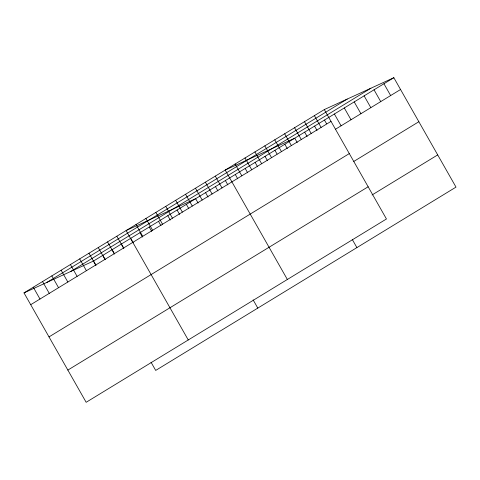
<?xml version="1.0" encoding="UTF-8"?>
<svg xmlns="http://www.w3.org/2000/svg" width="480" height="480" viewBox="0 0 480 480"><rect width="100%" height="100%" fill="white"/><g stroke="black" fill="none" stroke-linecap="round" stroke-linejoin="round"><path stroke-width="0.72" d="M324.306 109.578L386.454 218.982L86.154 402.294L24 292.89L324.306 109.578L393.846 77.706L456 187.11L155.694 370.422L151.032 362.214M46.95 282.372L347.256 99.06M70.596 271.536L370.902 88.224M24 292.89L93.546 261.018L393.846 77.706M30.708 304.698L331.014 121.38M335.52 129.21L400.554 89.508M49.002 336.906L349.308 153.588M353.82 161.418L418.854 121.716M67.854 370.086L368.16 186.774M372.048 194.976L437.706 154.902M383.94 83.754L390.648 95.556M374.028 89.802L380.736 101.61M364.116 95.85L370.824 107.658M354.21 101.904L360.918 113.706M344.298 107.952L351.006 119.754M334.386 114L341.094 125.808M324.48 120.048L326.598 123.78M314.394 115.626L321.102 127.428M314.568 126.096L317.04 130.446M304.488 121.674L311.19 133.482M304.656 132.15L307.128 136.5M294.576 127.722L301.284 139.53M297.216 142.548L294.75 138.198L225.204 170.07L287.358 279.474M352.236 239.394L356.898 247.602M284.664 133.77L291.372 145.578M284.838 144.246L287.31 148.596M274.758 139.824L281.46 151.626M274.926 150.294L277.044 154.026M264.846 145.872L271.554 157.68M265.02 156.348L267.486 160.698M254.934 151.92L261.642 163.728M255.108 162.396L257.58 166.746M245.022 157.968L251.73 169.776M245.196 168.444L247.668 172.794M235.116 164.022L241.824 175.824M235.29 174.492L237.756 178.842M225.378 180.546L227.85 184.896M215.292 176.118L222 187.926M215.466 186.594L217.938 190.944M205.386 182.166L212.094 193.974M205.56 192.642L208.026 196.992M195.474 188.22L202.182 200.022M198.12 203.04L195.648 198.69L126.102 230.562L188.256 339.972M253.134 299.886L257.796 308.1M185.562 194.268L192.27 206.07M186.366 204.36L188.838 208.71M175.656 200.316L182.358 212.124M177.084 210.024L179.556 214.374M165.744 206.364L172.452 218.172M167.802 215.688L170.274 220.038M155.832 212.418L162.54 224.22M158.52 221.358L160.992 225.708M145.926 218.466L152.628 230.268M149.238 227.022L151.71 231.372M136.014 224.514L142.722 236.322M139.956 232.686L142.422 237.036M130.674 238.356L133.14 242.706M121.392 244.02L123.858 248.37M116.82 236.232L123.528 248.034M112.11 249.684L114.576 254.034M107.538 241.896L114.246 253.704M102.828 255.354L105.294 259.704M98.256 247.56L104.964 259.368M93.546 261.018L96.012 265.368M88.974 253.23L95.682 265.032M79.692 258.894L86.4 270.702M70.41 264.558L77.118 276.366M61.128 270.228L67.836 282.03M51.846 275.892L58.554 287.7M42.564 281.556L49.272 293.364M33.282 287.226L39.99 299.028"/></g></svg>
